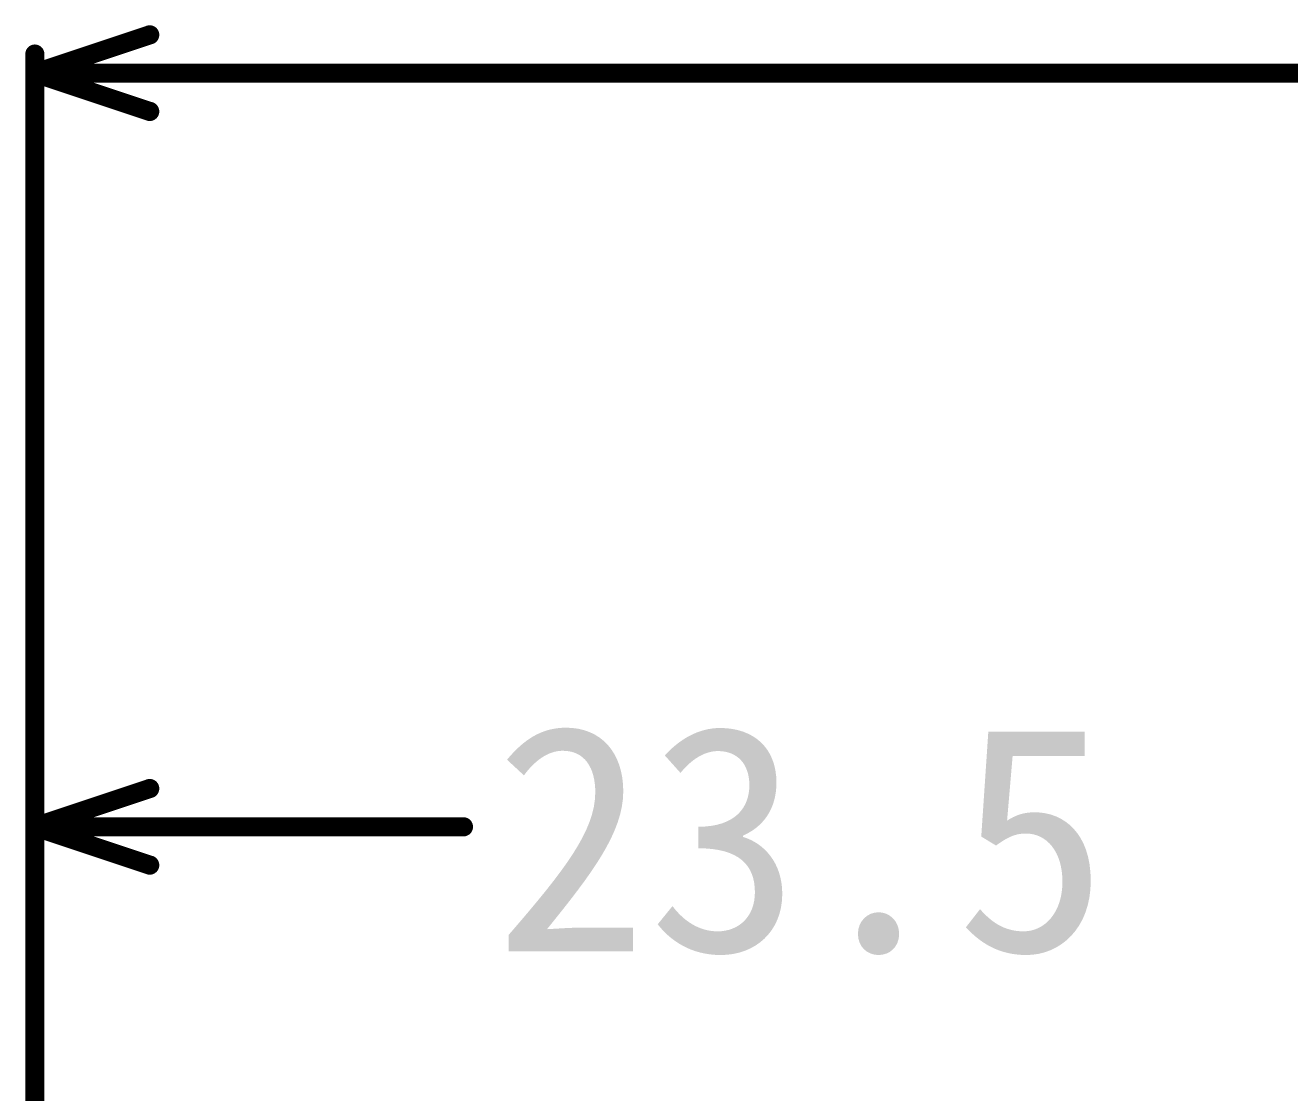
# Model space of a CAD drawing. Header units: millimetres. Extents: x 4 to 123, y 21 to 97.
# Drawn here: x 25.27 to 42.05, y 81.87 to 96.03 of the extents above; entities that cross this region are included whole.
import ezdxf

# ---------------------------------------------------------------- set-up
doc = ezdxf.new("R2010")
doc.units = ezdxf.units.MM
doc.layers.add('Mechanical9', color=56, linetype='Continuous')

msp = doc.modelspace()

# ---------------------------------------------------------------- linework, layer by layer
at = {"layer": 'Mechanical9', "const_width": 0.254}
for points in [[(25.4, 95.4), (26.924, 95.908)], [(25.4, 78.729), (25.4, 95.654)], [(25.4, 95.4), (64.588, 95.4)], [(25.4, 95.4), (26.924, 94.892)], [(25.4, 85.4), (26.924, 85.908)], [(25.4, 74.4), (25.4, 85.654)], [(25.4, 85.4), (31.089, 85.4)], [(25.4, 85.4), (26.924, 84.892)]]:
    msp.add_lwpolyline(points, dxfattribs=at)
at = {"layer": 'Mechanical9', "const_width": 0.127}
for points in [[(26.86, 95.908, 1), (26.988, 95.908, 1)], [(25.337, 95.654, 1), (25.463, 95.654, 1)], [(25.337, 95.4, 1), (25.463, 95.4, 1)], [(25.337, 95.4, 1), (25.463, 95.4, 1)], [(25.337, 95.4, 1), (25.463, 95.4, 1)], [(26.86, 94.892, 1), (26.988, 94.892, 1)], [(26.86, 85.908, 1), (26.988, 85.908, 1)], [(25.337, 85.654, 1), (25.463, 85.654, 1)], [(25.337, 85.4, 1), (25.463, 85.4, 1)], [(25.337, 85.4, 1), (25.463, 85.4, 1)], [(25.337, 85.4, 1), (25.463, 85.4, 1)], [(31.025, 85.4, 1), (31.152, 85.4, 1)], [(26.86, 84.892, 1), (26.988, 84.892, 1)]]:
    msp.add_lwpolyline(points, format="xyb", close=True, dxfattribs=at)

# ---------------------------------------------------------------- texts
at = {"layer": 'Mechanical9'}
msp.add_text('23.5', height=3, dxfattribs=at).set_placement((31.495, 83.748))

doc.saveas('drawing.dxf')
